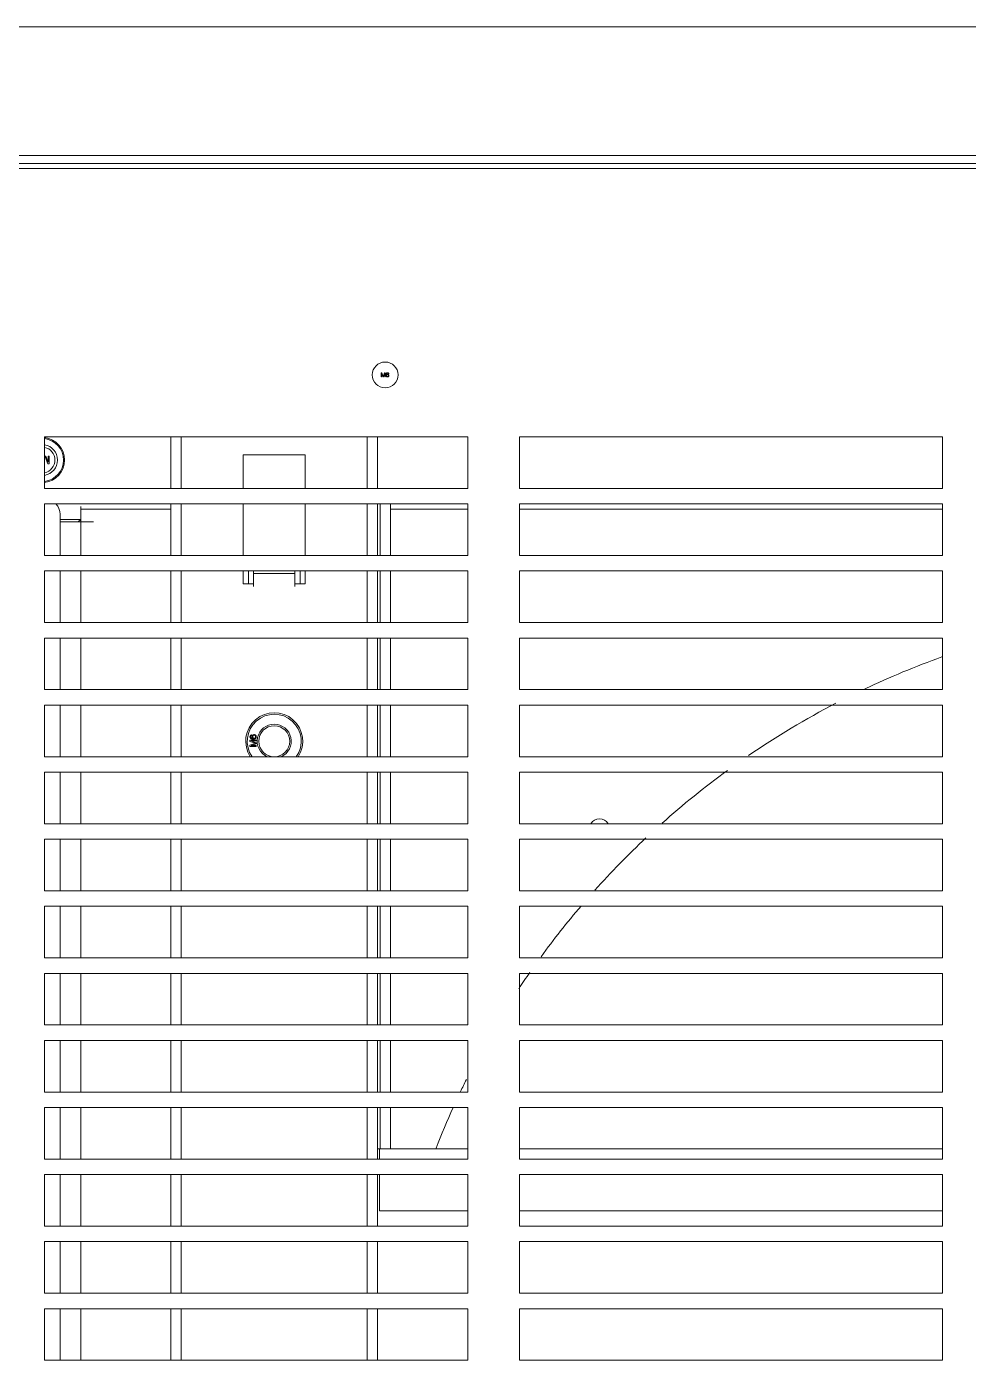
# Model space of a CAD drawing. Header units: inches. Extents: x -4705 to 38647, y 7098 to 31800.
# Drawn here: x 8667 to 8849.4, y 29172.6 to 29431.1 of the extents above; entities that cross this region are included whole.
import ezdxf

# ---------------------------------------------------------------- set-up
doc = ezdxf.new("R2010")
doc.units = ezdxf.units.IN
doc.header["$LTSCALE"] = 10
doc.header["$MEASUREMENT"] = 0
doc.layers.add('00_COMPONENTS', color=7, linetype='Continuous', lineweight=0)

msp = doc.modelspace()

# ---------------------------------------------------------------- linework, layer by layer
at = {"layer": '00_COMPONENTS', "color": 7, "linetype": 'Continuous'}
for p, q in [((9152.92, 29431.066), (8107.92, 29431.066)), ((8107.92, 29406.066), (9152.92, 29406.066)), ((9127.42, 29404.566), (8133.42, 29404.566)), ((8091.42, 29403.566), (9169.42, 29403.566)), ((8735.77, 29363.966), (8735.62, 29363.966)), ((8735.62, 29363.966), (8735.62, 29363.166)), ((8735.62, 29363.166), (8735.72, 29363.166)), ((8735.72, 29363.166), (8735.72, 29363.795)), ((8735.72, 29363.795), (8735.953, 29363.166)), ((8736.02, 29363.251), (8735.77, 29363.966)), ((8735.953, 29363.166), (8736.086, 29363.166)), ((8736.27, 29363.966), (8736.02, 29363.251)), ((8736.086, 29363.166), (8736.32, 29363.795)), ((8736.42, 29363.966), (8736.27, 29363.966)), ((8736.32, 29363.795), (8736.32, 29363.166)), ((8736.32, 29363.166), (8736.42, 29363.166)), ((8736.42, 29363.166), (8736.42, 29363.966)), ((8736.57, 29363.744), (8736.553, 29363.625)), ((8736.553, 29363.625), (8736.553, 29363.506)), ((8736.553, 29363.506), (8736.57, 29363.387)), ((8736.603, 29363.829), (8736.57, 29363.744)), ((8736.57, 29363.387), (8736.603, 29363.302)), ((8736.653, 29363.897), (8736.603, 29363.829)), ((8736.603, 29363.302), (8736.653, 29363.234)), ((8736.636, 29363.625), (8736.653, 29363.727)), ((8736.736, 29363.659), (8736.636, 29363.591)), ((8736.636, 29363.591), (8736.636, 29363.625)), ((8736.736, 29363.949), (8736.653, 29363.897)), ((8736.653, 29363.727), (8736.67, 29363.778)), ((8736.653, 29363.455), (8736.67, 29363.506)), ((8736.653, 29363.404), (8736.653, 29363.455)), ((8736.67, 29363.353), (8736.653, 29363.404)), ((8736.653, 29363.234), (8736.736, 29363.183)), ((8736.67, 29363.778), (8736.703, 29363.829)), ((8736.67, 29363.506), (8736.703, 29363.54)), ((8736.703, 29363.302), (8736.67, 29363.353)), ((8736.703, 29363.829), (8736.753, 29363.863)), ((8736.703, 29363.54), (8736.753, 29363.574)), ((8736.753, 29363.268), (8736.703, 29363.302)), ((8736.82, 29363.966), (8736.736, 29363.949)), ((8736.82, 29363.676), (8736.736, 29363.659)), ((8736.736, 29363.183), (8736.82, 29363.166)), ((8736.753, 29363.863), (8736.803, 29363.88)), ((8736.753, 29363.574), (8736.803, 29363.591)), ((8736.803, 29363.251), (8736.753, 29363.268)), ((8736.803, 29363.88), (8736.903, 29363.88)), ((8736.803, 29363.591), (8736.92, 29363.591)), ((8736.92, 29363.251), (8736.803, 29363.251)), ((8736.886, 29363.966), (8736.82, 29363.966)), ((8736.903, 29363.676), (8736.82, 29363.676)), ((8736.82, 29363.166), (8736.903, 29363.166)), ((8736.97, 29363.949), (8736.886, 29363.966)), ((8736.903, 29363.88), (8736.953, 29363.863)), ((8736.986, 29363.659), (8736.903, 29363.676)), ((8736.903, 29363.166), (8736.986, 29363.183)), ((8736.92, 29363.591), (8736.97, 29363.574)), ((8736.97, 29363.268), (8736.92, 29363.251)), ((8736.953, 29363.863), (8737.003, 29363.829)), ((8737.053, 29363.897), (8736.97, 29363.949)), ((8736.97, 29363.574), (8737.02, 29363.54)), ((8737.02, 29363.302), (8736.97, 29363.268)), ((8737.07, 29363.608), (8736.986, 29363.659)), ((8736.986, 29363.183), (8737.07, 29363.234)), ((8737.003, 29363.829), (8737.036, 29363.778)), ((8737.02, 29363.54), (8737.053, 29363.506)), ((8737.053, 29363.353), (8737.02, 29363.302)), ((8737.036, 29363.778), (8737.12, 29363.778)), ((8737.103, 29363.829), (8737.053, 29363.897)), ((8737.053, 29363.506), (8737.07, 29363.455)), ((8737.07, 29363.404), (8737.053, 29363.353)), ((8737.12, 29363.557), (8737.07, 29363.608)), ((8737.07, 29363.455), (8737.07, 29363.404)), ((8737.07, 29363.234), (8737.12, 29363.302)), ((8737.12, 29363.778), (8737.103, 29363.829)), ((8737.153, 29363.472), (8737.12, 29363.557)), ((8737.12, 29363.302), (8737.153, 29363.387)), ((8737.153, 29363.387), (8737.153, 29363.472)), ((8752.42, 29351.566), (8670.42, 29351.566)), ((8670.42, 29351.566), (8670.42, 29341.566)), ((8694.92, 29341.566), (8694.92, 29351.566)), ((8696.92, 29341.566), (8696.92, 29351.566)), ((8732.92, 29351.566), (8732.92, 29341.566)), ((8734.92, 29351.566), (8734.92, 29341.566)), ((8752.42, 29341.566), (8752.42, 29351.566)), ((8844.42, 29351.566), (8762.42, 29351.566)), ((8762.42, 29351.566), (8762.42, 29341.566)), ((8844.42, 29341.566), (8844.42, 29351.566)), ((8670.695, 29347.816), (8670.445, 29347.816)), ((8670.57, 29347.656), (8671.039, 29346.316)), ((8671.132, 29346.635), (8670.695, 29347.816)), ((8671.32, 29347.816), (8671.132, 29347.816)), ((8671.132, 29347.816), (8671.132, 29346.635)), ((8671.32, 29346.316), (8671.32, 29347.816)), ((8720.92, 29348.066), (8708.92, 29348.066)), ((8708.92, 29348.066), (8708.92, 29341.566)), ((8720.92, 29341.566), (8720.92, 29348.066)), ((8671.039, 29346.316), (8671.32, 29346.316)), ((8670.42, 29341.566), (8752.42, 29341.566)), ((8762.42, 29341.566), (8844.42, 29341.566)), ((8752.42, 29338.566), (8670.42, 29338.566)), ((8670.42, 29338.566), (8670.42, 29328.566)), ((8677.42, 29328.566), (8677.42, 29338.066)), ((8677.42, 29337.566), (8694.92, 29337.566)), ((8694.92, 29328.566), (8694.92, 29338.566)), ((8696.92, 29328.566), (8696.92, 29338.566)), ((8708.92, 29338.566), (8708.92, 29328.566)), ((8720.92, 29328.566), (8720.92, 29338.566)), ((8732.92, 29338.566), (8732.92, 29328.566)), ((8734.92, 29338.566), (8734.92, 29328.566)), ((8735.42, 29328.566), (8735.42, 29338.566)), ((8737.42, 29338.566), (8737.42, 29328.566)), ((8737.42, 29337.566), (8752.42, 29337.566)), ((8752.42, 29328.566), (8752.42, 29338.566)), ((8844.42, 29338.566), (8762.42, 29338.566)), ((8762.42, 29338.566), (8762.42, 29328.566)), ((8762.42, 29337.566), (8844.42, 29337.566)), ((8844.42, 29328.566), (8844.42, 29338.566)), ((8673.42, 29328.566), (8673.42, 29336.566)), ((8677.42, 29335.566), (8673.42, 29335.566)), ((8673.42, 29335.066), (8679.92, 29335.066)), ((8677.42, 29335.566), (8676.92, 29335.066)), ((8670.42, 29328.566), (8752.42, 29328.566)), ((8762.42, 29328.566), (8844.42, 29328.566)), ((8752.42, 29325.566), (8670.42, 29325.566)), ((8670.42, 29325.566), (8670.42, 29315.566)), ((8673.42, 29315.566), (8673.42, 29325.566)), ((8677.42, 29315.566), (8677.42, 29325.566)), ((8694.92, 29315.566), (8694.92, 29325.566)), ((8696.92, 29315.566), (8696.92, 29325.566)), ((8708.92, 29325.566), (8708.92, 29323.066)), ((8709.92, 29325.566), (8709.92, 29323.066)), ((8710.92, 29322.566), (8710.92, 29325.566)), ((8718.92, 29325.066), (8710.92, 29325.066)), ((8718.92, 29322.566), (8718.92, 29325.566)), ((8719.92, 29323.066), (8719.92, 29325.566)), ((8720.92, 29323.066), (8720.92, 29325.566)), ((8732.92, 29325.566), (8732.92, 29315.566)), ((8734.92, 29325.566), (8734.92, 29315.566)), ((8735.42, 29325.566), (8735.42, 29315.566)), ((8737.42, 29325.566), (8737.42, 29315.566)), ((8752.42, 29315.566), (8752.42, 29325.566)), ((8844.42, 29325.566), (8762.42, 29325.566)), ((8762.42, 29325.566), (8762.42, 29315.566)), ((8844.42, 29315.566), (8844.42, 29325.566)), ((8708.92, 29323.066), (8710.92, 29323.066)), ((8718.92, 29323.066), (8720.92, 29323.066)), ((8670.42, 29315.566), (8752.42, 29315.566)), ((8762.42, 29315.566), (8844.42, 29315.566)), ((8752.42, 29312.566), (8670.42, 29312.566)), ((8670.42, 29312.566), (8670.42, 29302.566)), ((8673.42, 29302.566), (8673.42, 29312.566)), ((8677.42, 29302.566), (8677.42, 29312.566)), ((8694.92, 29302.566), (8694.92, 29312.566)), ((8696.92, 29302.566), (8696.92, 29312.566)), ((8732.92, 29312.566), (8732.92, 29302.566)), ((8734.92, 29312.566), (8734.92, 29302.566)), ((8735.42, 29312.566), (8735.42, 29302.566)), ((8737.42, 29312.566), (8737.42, 29302.566)), ((8752.42, 29302.566), (8752.42, 29312.566)), ((8844.42, 29312.566), (8762.42, 29312.566)), ((8762.42, 29312.566), (8762.42, 29302.566)), ((8844.42, 29302.566), (8844.42, 29312.566)), ((8670.42, 29302.566), (8752.42, 29302.566)), ((8762.42, 29302.566), (8844.42, 29302.566)), ((8752.42, 29299.566), (8670.42, 29299.566)), ((8670.42, 29299.566), (8670.42, 29289.566)), ((8673.42, 29289.566), (8673.42, 29299.566)), ((8677.42, 29289.566), (8677.42, 29299.566)), ((8694.92, 29289.566), (8694.92, 29299.566)), ((8696.92, 29289.566), (8696.92, 29299.566)), ((8732.92, 29299.566), (8732.92, 29289.566)), ((8734.92, 29299.566), (8734.92, 29289.566)), ((8735.42, 29299.566), (8735.42, 29289.566)), ((8737.42, 29299.566), (8737.42, 29289.566)), ((8752.42, 29289.566), (8752.42, 29299.566)), ((8844.42, 29299.566), (8762.42, 29299.566)), ((8762.42, 29299.566), (8762.42, 29289.566)), ((8844.42, 29289.566), (8844.42, 29299.566)), ((8710.245, 29293.591), (8710.22, 29293.466)), ((8710.22, 29293.466), (8710.22, 29293.366)), ((8710.22, 29293.366), (8710.245, 29293.241)), ((8710.322, 29293.716), (8710.245, 29293.591)), ((8710.245, 29293.241), (8710.322, 29293.116)), ((8710.424, 29293.791), (8710.322, 29293.716)), ((8710.347, 29293.491), (8710.373, 29293.566)), ((8710.347, 29293.341), (8710.347, 29293.491)), ((8710.373, 29293.266), (8710.347, 29293.341)), ((8710.373, 29293.566), (8710.424, 29293.641)), ((8710.424, 29293.191), (8710.373, 29293.266)), ((8710.501, 29293.816), (8710.424, 29293.791)), ((8710.424, 29293.641), (8710.501, 29293.691)), ((8710.501, 29293.691), (8710.501, 29293.816)), ((8710.679, 29293.616), (8710.654, 29293.491)), ((8710.654, 29293.491), (8710.654, 29293.366)), ((8710.654, 29293.366), (8710.679, 29293.241)), ((8710.756, 29293.741), (8710.679, 29293.616)), ((8710.679, 29293.241), (8710.782, 29293.091)), ((8710.833, 29293.816), (8710.756, 29293.741)), ((8710.782, 29293.516), (8710.807, 29293.591)), ((8710.782, 29293.341), (8710.782, 29293.516)), ((8710.807, 29293.266), (8710.782, 29293.341)), ((8710.807, 29293.591), (8710.858, 29293.666)), ((8710.858, 29293.191), (8710.807, 29293.266)), ((8710.96, 29293.866), (8710.833, 29293.816)), ((8710.858, 29293.666), (8710.909, 29293.716)), ((8710.909, 29293.716), (8710.986, 29293.741)), ((8711.088, 29293.866), (8710.96, 29293.866)), ((8710.986, 29293.741), (8711.062, 29293.741)), ((8711.062, 29293.741), (8711.139, 29293.716)), ((8711.216, 29293.816), (8711.088, 29293.866)), ((8711.139, 29293.716), (8711.216, 29293.666)), ((8711.318, 29293.741), (8711.216, 29293.816)), ((8711.216, 29293.666), (8711.267, 29293.591)), ((8711.267, 29293.266), (8711.216, 29293.191)), ((8711.267, 29293.591), (8711.292, 29293.516)), ((8711.292, 29293.341), (8711.267, 29293.266)), ((8711.292, 29293.516), (8711.292, 29293.341)), ((8711.394, 29293.616), (8711.318, 29293.741)), ((8711.318, 29293.116), (8711.394, 29293.241)), ((8711.42, 29293.491), (8711.394, 29293.616)), ((8711.394, 29293.241), (8711.42, 29293.366)), ((8711.42, 29293.366), (8711.42, 29293.491)), ((8711.42, 29292.766), (8710.22, 29292.766)), ((8710.22, 29292.766), (8710.22, 29292.541)), ((8710.22, 29292.541), (8711.292, 29292.166)), ((8711.292, 29292.166), (8710.22, 29291.791)), ((8710.22, 29291.791), (8710.22, 29291.566)), ((8710.22, 29291.566), (8711.42, 29291.566)), ((8710.322, 29293.116), (8710.424, 29293.041)), ((8710.501, 29293.141), (8710.424, 29293.191)), ((8710.424, 29293.041), (8710.552, 29292.991)), ((8710.475, 29292.616), (8711.42, 29292.616)), ((8711.42, 29292.266), (8710.475, 29292.616)), ((8710.475, 29291.716), (8711.42, 29292.066)), ((8711.42, 29291.716), (8710.475, 29291.716)), ((8710.577, 29293.116), (8710.501, 29293.141)), ((8710.552, 29292.991), (8710.73, 29292.966)), ((8710.73, 29293.091), (8710.577, 29293.116)), ((8710.782, 29293.091), (8710.73, 29293.091)), ((8710.73, 29292.966), (8710.909, 29292.966)), ((8710.909, 29293.141), (8710.858, 29293.191)), ((8710.986, 29293.116), (8710.909, 29293.141)), ((8710.909, 29292.966), (8711.088, 29292.991)), ((8711.062, 29293.116), (8710.986, 29293.116)), ((8711.139, 29293.141), (8711.062, 29293.116)), ((8711.088, 29292.991), (8711.216, 29293.041)), ((8711.216, 29293.191), (8711.139, 29293.141)), ((8711.216, 29293.041), (8711.318, 29293.116)), ((8711.42, 29292.616), (8711.42, 29292.766)), ((8711.42, 29292.066), (8711.42, 29292.266)), ((8711.42, 29291.566), (8711.42, 29291.716)), ((8670.42, 29289.566), (8752.42, 29289.566)), ((8762.42, 29289.566), (8844.42, 29289.566)), ((8752.42, 29286.566), (8670.42, 29286.566)), ((8670.42, 29286.566), (8670.42, 29276.566)), ((8673.42, 29276.566), (8673.42, 29286.566)), ((8677.42, 29276.566), (8677.42, 29286.566)), ((8694.92, 29276.566), (8694.92, 29286.566)), ((8696.92, 29276.566), (8696.92, 29286.566)), ((8732.92, 29286.566), (8732.92, 29276.566)), ((8734.92, 29286.566), (8734.92, 29276.566)), ((8735.42, 29286.566), (8735.42, 29276.566)), ((8737.42, 29286.566), (8737.42, 29276.566)), ((8752.42, 29276.566), (8752.42, 29286.566)), ((8844.42, 29286.566), (8762.42, 29286.566)), ((8762.42, 29286.566), (8762.42, 29276.566)), ((8844.42, 29276.566), (8844.42, 29286.566)), ((8670.42, 29276.566), (8752.42, 29276.566)), ((8762.42, 29276.566), (8844.42, 29276.566)), ((8752.42, 29273.566), (8670.42, 29273.566)), ((8670.42, 29273.566), (8670.42, 29263.566)), ((8673.42, 29263.566), (8673.42, 29273.566)), ((8677.42, 29263.566), (8677.42, 29273.566)), ((8694.92, 29263.566), (8694.92, 29273.566)), ((8696.92, 29263.566), (8696.92, 29273.566)), ((8732.92, 29273.566), (8732.92, 29263.566)), ((8734.92, 29273.566), (8734.92, 29263.566)), ((8735.42, 29273.566), (8735.42, 29263.566)), ((8737.42, 29273.566), (8737.42, 29263.566)), ((8752.42, 29263.566), (8752.42, 29273.566)), ((8844.42, 29273.566), (8762.42, 29273.566)), ((8762.42, 29273.566), (8762.42, 29263.566)), ((8844.42, 29263.566), (8844.42, 29273.566)), ((8670.42, 29263.566), (8752.42, 29263.566)), ((8762.42, 29263.566), (8844.42, 29263.566)), ((8752.42, 29260.566), (8670.42, 29260.566)), ((8670.42, 29260.566), (8670.42, 29250.566)), ((8673.42, 29250.566), (8673.42, 29260.566)), ((8677.42, 29250.566), (8677.42, 29260.566)), ((8694.92, 29250.566), (8694.92, 29260.566)), ((8696.92, 29250.566), (8696.92, 29260.566)), ((8732.92, 29260.566), (8732.92, 29250.566)), ((8734.92, 29260.566), (8734.92, 29250.566)), ((8735.42, 29260.566), (8735.42, 29250.566)), ((8737.42, 29260.566), (8737.42, 29250.566)), ((8752.42, 29250.566), (8752.42, 29260.566)), ((8844.42, 29260.566), (8762.42, 29260.566)), ((8762.42, 29260.566), (8762.42, 29250.566)), ((8844.42, 29250.566), (8844.42, 29260.566)), ((8670.42, 29250.566), (8752.42, 29250.566)), ((8762.42, 29250.566), (8844.42, 29250.566)), ((8752.42, 29247.566), (8670.42, 29247.566)), ((8670.42, 29247.566), (8670.42, 29237.566)), ((8673.42, 29237.566), (8673.42, 29247.566)), ((8677.42, 29237.566), (8677.42, 29247.566)), ((8694.92, 29237.566), (8694.92, 29247.566)), ((8696.92, 29237.566), (8696.92, 29247.566)), ((8732.92, 29247.566), (8732.92, 29237.566)), ((8734.92, 29247.566), (8734.92, 29237.566)), ((8735.42, 29247.566), (8735.42, 29237.566)), ((8737.42, 29247.566), (8737.42, 29237.566)), ((8752.42, 29237.566), (8752.42, 29247.566)), ((8844.42, 29247.566), (8762.42, 29247.566)), ((8762.42, 29247.566), (8762.42, 29237.566)), ((8844.42, 29237.566), (8844.42, 29247.566)), ((8670.42, 29237.566), (8752.42, 29237.566)), ((8762.42, 29237.566), (8844.42, 29237.566)), ((8752.42, 29234.566), (8670.42, 29234.566)), ((8670.42, 29234.566), (8670.42, 29224.566)), ((8673.42, 29224.566), (8673.42, 29234.566)), ((8677.42, 29224.566), (8677.42, 29234.566)), ((8694.92, 29224.566), (8694.92, 29234.566)), ((8696.92, 29224.566), (8696.92, 29234.566)), ((8732.92, 29234.566), (8732.92, 29224.566)), ((8734.92, 29234.566), (8734.92, 29224.566)), ((8735.42, 29234.566), (8735.42, 29224.566)), ((8737.42, 29234.566), (8737.42, 29224.566)), ((8752.42, 29224.566), (8752.42, 29234.566)), ((8844.42, 29234.566), (8762.42, 29234.566)), ((8762.42, 29234.566), (8762.42, 29224.566)), ((8844.42, 29224.566), (8844.42, 29234.566)), ((8670.42, 29224.566), (8752.42, 29224.566)), ((8762.42, 29224.566), (8844.42, 29224.566)), ((8752.42, 29221.566), (8670.42, 29221.566)), ((8670.42, 29221.566), (8670.42, 29211.566)), ((8673.42, 29211.566), (8673.42, 29221.566)), ((8677.42, 29211.566), (8677.42, 29221.566)), ((8694.92, 29211.566), (8694.92, 29221.566)), ((8696.92, 29211.566), (8696.92, 29221.566)), ((8732.92, 29221.566), (8732.92, 29211.566)), ((8734.92, 29221.566), (8734.92, 29211.566)), ((8735.42, 29221.566), (8735.42, 29213.566)), ((8737.42, 29221.566), (8737.42, 29213.566)), ((8752.42, 29211.566), (8752.42, 29221.566)), ((8844.42, 29221.566), (8762.42, 29221.566)), ((8762.42, 29221.566), (8762.42, 29211.566)), ((8844.42, 29211.566), (8844.42, 29221.566)), ((8735.273, 29213.566), (8734.92, 29213.566)), ((8735.42, 29213.566), (8735.32, 29213.566)), ((8735.32, 29213.566), (8735.32, 29211.566)), ((8735.42, 29213.566), (8737.42, 29213.566)), ((8752.42, 29213.566), (8737.42, 29213.566)), ((8844.42, 29213.566), (8762.42, 29213.566)), ((8670.42, 29211.566), (8752.42, 29211.566)), ((8762.42, 29211.566), (8844.42, 29211.566)), ((8752.42, 29208.566), (8670.42, 29208.566)), ((8670.42, 29208.566), (8670.42, 29198.566)), ((8673.42, 29198.566), (8673.42, 29208.566)), ((8677.42, 29198.566), (8677.42, 29208.566)), ((8694.92, 29198.566), (8694.92, 29208.566)), ((8696.92, 29198.566), (8696.92, 29208.566)), ((8732.92, 29208.566), (8732.92, 29198.566)), ((8734.92, 29208.566), (8734.92, 29198.566)), ((8735.32, 29201.566), (8735.32, 29208.566)), ((8752.42, 29198.566), (8752.42, 29208.566)), ((8844.42, 29208.566), (8762.42, 29208.566)), ((8762.42, 29208.566), (8762.42, 29198.566)), ((8844.42, 29198.566), (8844.42, 29208.566)), ((8752.42, 29201.566), (8735.32, 29201.566)), ((8762.42, 29201.566), (8844.42, 29201.566)), ((8670.42, 29198.566), (8752.42, 29198.566)), ((8762.42, 29198.566), (8844.42, 29198.566)), ((8752.42, 29195.566), (8670.42, 29195.566)), ((8670.42, 29195.566), (8670.42, 29185.566)), ((8673.42, 29185.566), (8673.42, 29195.566)), ((8677.42, 29185.566), (8677.42, 29195.566)), ((8694.92, 29185.566), (8694.92, 29195.566)), ((8696.92, 29185.566), (8696.92, 29195.566)), ((8732.92, 29195.566), (8732.92, 29185.566)), ((8734.92, 29195.566), (8734.92, 29185.566)), ((8752.42, 29185.566), (8752.42, 29195.566)), ((8844.42, 29195.566), (8762.42, 29195.566)), ((8762.42, 29195.566), (8762.42, 29185.566)), ((8844.42, 29185.566), (8844.42, 29195.566)), ((8670.42, 29185.566), (8752.42, 29185.566)), ((8762.42, 29185.566), (8844.42, 29185.566)), ((8752.42, 29182.566), (8670.42, 29182.566)), ((8670.42, 29182.566), (8670.42, 29172.566)), ((8673.42, 29172.566), (8673.42, 29182.566)), ((8677.42, 29172.566), (8677.42, 29182.566)), ((8694.92, 29172.566), (8694.92, 29182.566)), ((8696.92, 29172.566), (8696.92, 29182.566)), ((8732.92, 29182.566), (8732.92, 29172.566)), ((8734.92, 29182.566), (8734.92, 29172.566)), ((8752.42, 29172.566), (8752.42, 29182.566)), ((8844.42, 29182.566), (8762.42, 29182.566)), ((8762.42, 29182.566), (8762.42, 29172.566)), ((8844.42, 29172.566), (8844.42, 29182.566)), ((8670.42, 29172.566), (8752.42, 29172.566)), ((8762.42, 29172.566), (8844.42, 29172.566))]:
    msp.add_line(p, q, dxfattribs=at)
for centre, radius in [((8736.42, 29363.566), 2.5), ((8714.92, 29292.566), 3)]:
    msp.add_circle(centre, radius, dxfattribs=at)
for centre, radius, start, end in [((8669.92, 29347.066), 4.375, 276.5627, 83.4373), ((8669.92, 29347.066), 4.175, 276.88237, 83.11763), ((8669.92, 29347.066), 3.01, 279.57083, 80.42916), ((8669.92, 29347.066), 2.51, 281.51866, 78.48133), ((8670.42, 29336.566), 3, 0, 42.39834), ((8899.92, 29153.566), 165, 109.70601, 115.33342), ((8899.92, 29153.566), 165, 117.50915, 124.35238), ((8714.92, 29292.566), 5.525, 327.04888, 212.95111), ((8714.92, 29292.566), 5.225, 324.86386, 215.13614), ((8714.92, 29292.566), 3.3, 294.30682, 245.69282), ((8899.92, 29153.566), 165, 126.09367, 131.74196), ((8777.944, 29275.541), 2, 31.44289, 148.55711), ((8899.92, 29153.566), 165, 133.21603, 138.13568), ((8899.92, 29153.566), 165, 139.54633, 143.89014), ((8899.92, 29153.566), 165, 145.19397, 146.51675), ((8899.92, 29153.566), 165, 153.57951, 154.48404), ((8899.92, 29153.566), 165, 155.6555, 158.62208)]:
    msp.add_arc(centre, radius, start, end, dxfattribs=at)

doc.saveas('drawing.dxf')
